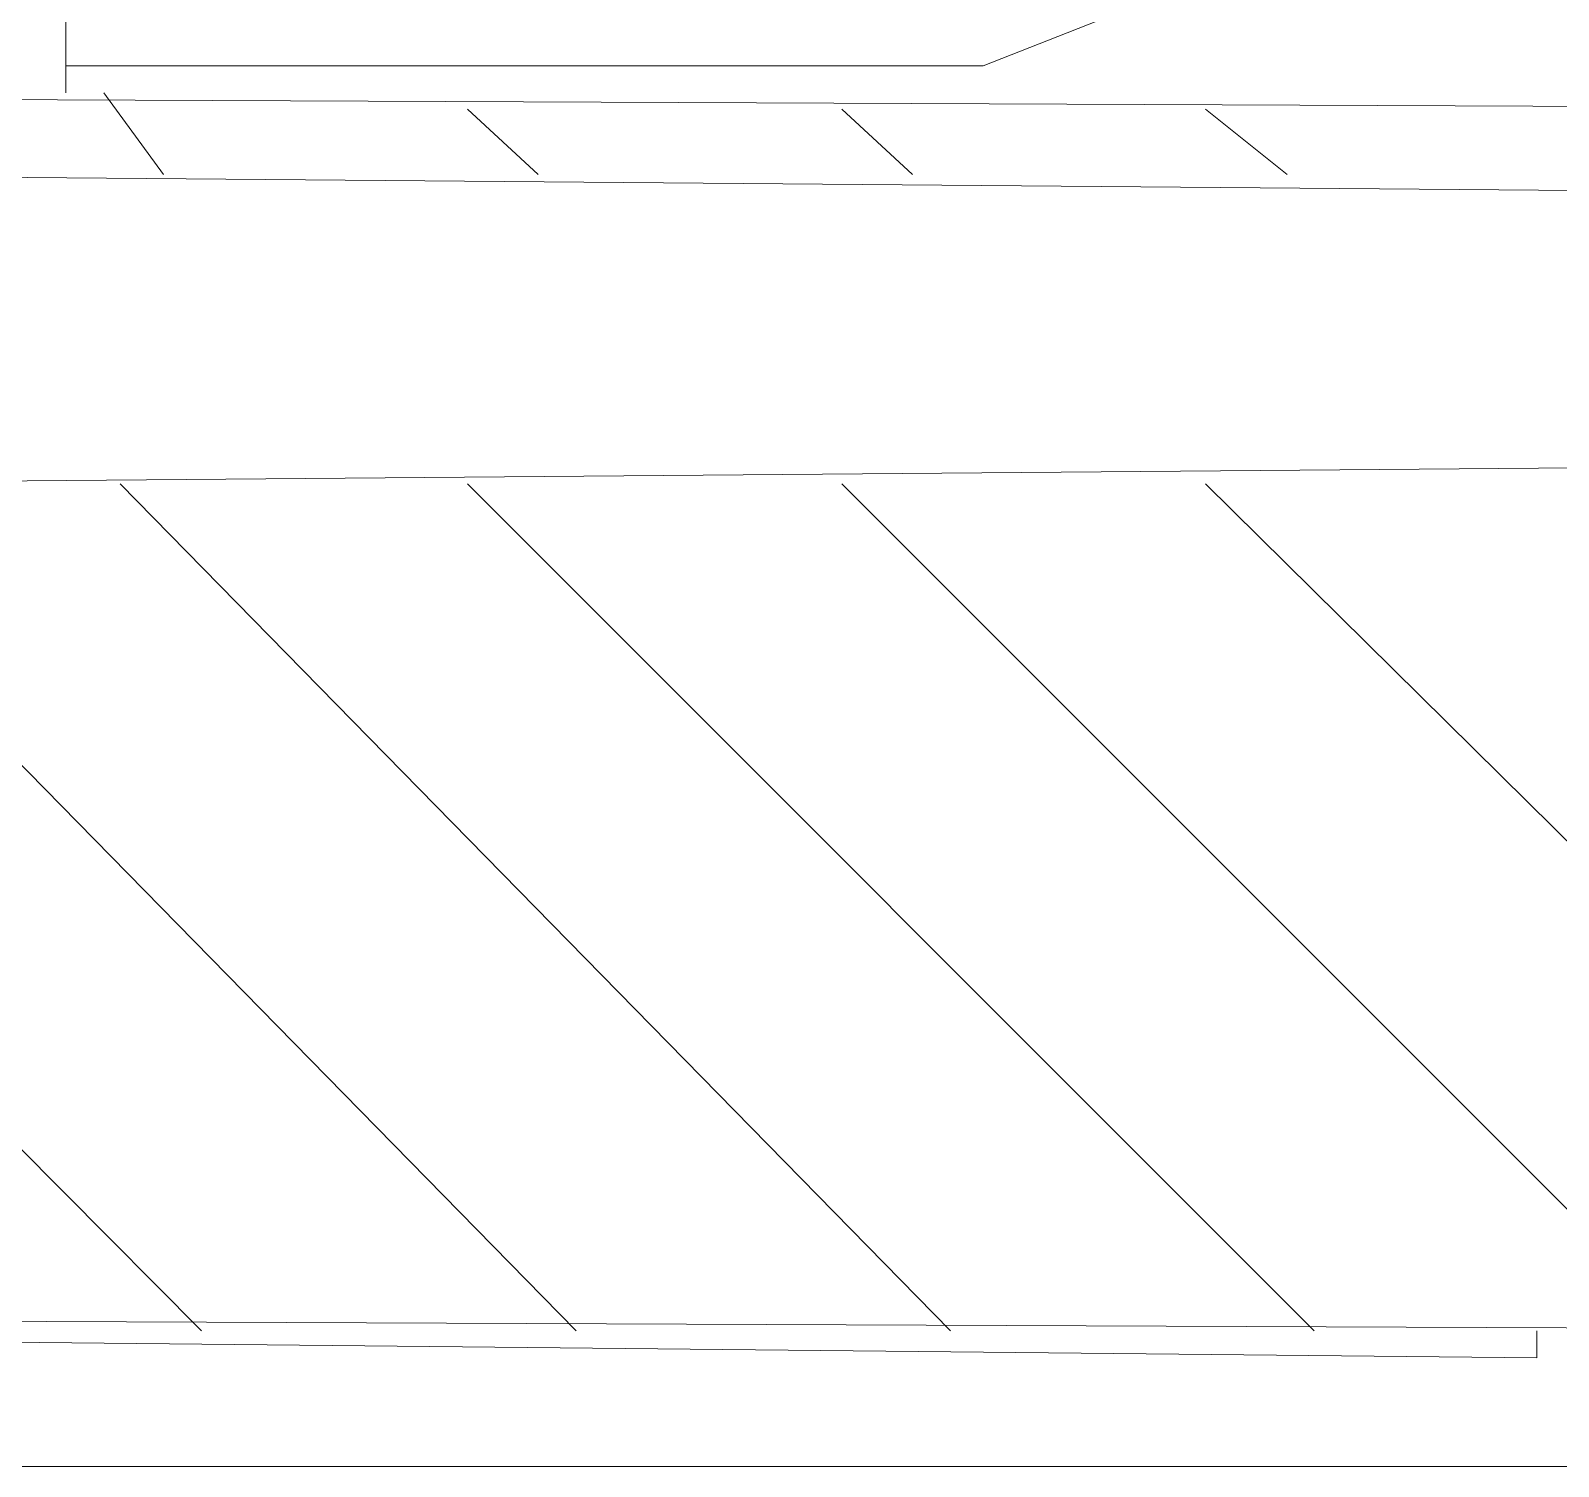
# Model space of a CAD drawing. Header units: millimetres. Extents: x 50 to 186, y -32 to 33.
# Drawn here: x 128.5096 to 128.9028, y -16.6751 to -16.3057 of the extents above; entities that cross this region are included whole.
import ezdxf

# ---------------------------------------------------------------- set-up
doc = ezdxf.new("R2010")
doc.units = ezdxf.units.MM
doc.layers.add('Prumada Eletrica', color=40, linetype='Continuous', lineweight=30)

msp = doc.modelspace()

# ---------------------------------------------------------------- linework, layer by layer
at = {"layer": 'Prumada Eletrica', "color": 7, "linetype": 'Continuous', "lineweight": 20, "true_color": 0x000007}
for points in [[(128.83578, -16.21838), (128.83298, -16.26447), (128.80086, -16.2966), (128.75477, -16.31476), (128.51871, -16.31476)], [(128.51871, -16.32174), (128.51871, -16.22117), (128.51871, -16.22117)], [(128.08153, -16.63601), (129.08999, -16.6402), (129.08999, -16.67512), (129.35817, -16.67512), (129.35817, -16.65836), (129.10815, -16.65417), (129.10815, -16.62903), (129.15144, -16.62903), (129.15144, -16.62204), (129.07602, -16.62204), (129.07602, -16.40415), (129.01875, -16.40415), (129.01875, -16.36085), (129.07602, -16.36085), (129.07602, -16.32593), (128.09689, -16.32174)], [(128.54385, -16.34269), (128.52849, -16.32174), (128.52849, -16.32174)], [(128.64023, -16.34269), (128.62207, -16.32593), (128.62207, -16.32593)], [(128.73661, -16.34269), (128.71845, -16.32593), (128.71845, -16.32593)], [(128.83298, -16.34269), (128.81203, -16.32593), (128.81203, -16.32593)], [(128.07873, -16.3399), (128.91819, -16.34688), (128.91819, -16.41812), (128.07873, -16.4251)], [(128.65001, -16.6402), (128.4363, -16.42231), (128.4363, -16.42231)], [(128.74638, -16.6402), (128.53268, -16.42231), (128.53268, -16.42231)], [(128.83997, -16.6402), (128.62207, -16.42231), (128.62207, -16.42231)], [(128.93634, -16.6402), (128.71845, -16.42231), (128.71845, -16.42231)], [(129.03272, -16.6402), (128.81203, -16.42231), (128.81203, -16.42231)], [(128.55363, -16.6402), (128.33993, -16.4251), (128.33993, -16.4251)], [(128.48659, -16.64299), (128.89723, -16.64718), (128.89723, -16.64718)], [(128.89723, -16.6402), (128.89723, -16.64718), (128.89723, -16.64718)], [(128.07873, -16.67512), (129.08999, -16.67512), (129.08999, -16.67512)]]:
    msp.add_lwpolyline(points, dxfattribs=at)

doc.saveas('drawing.dxf')
